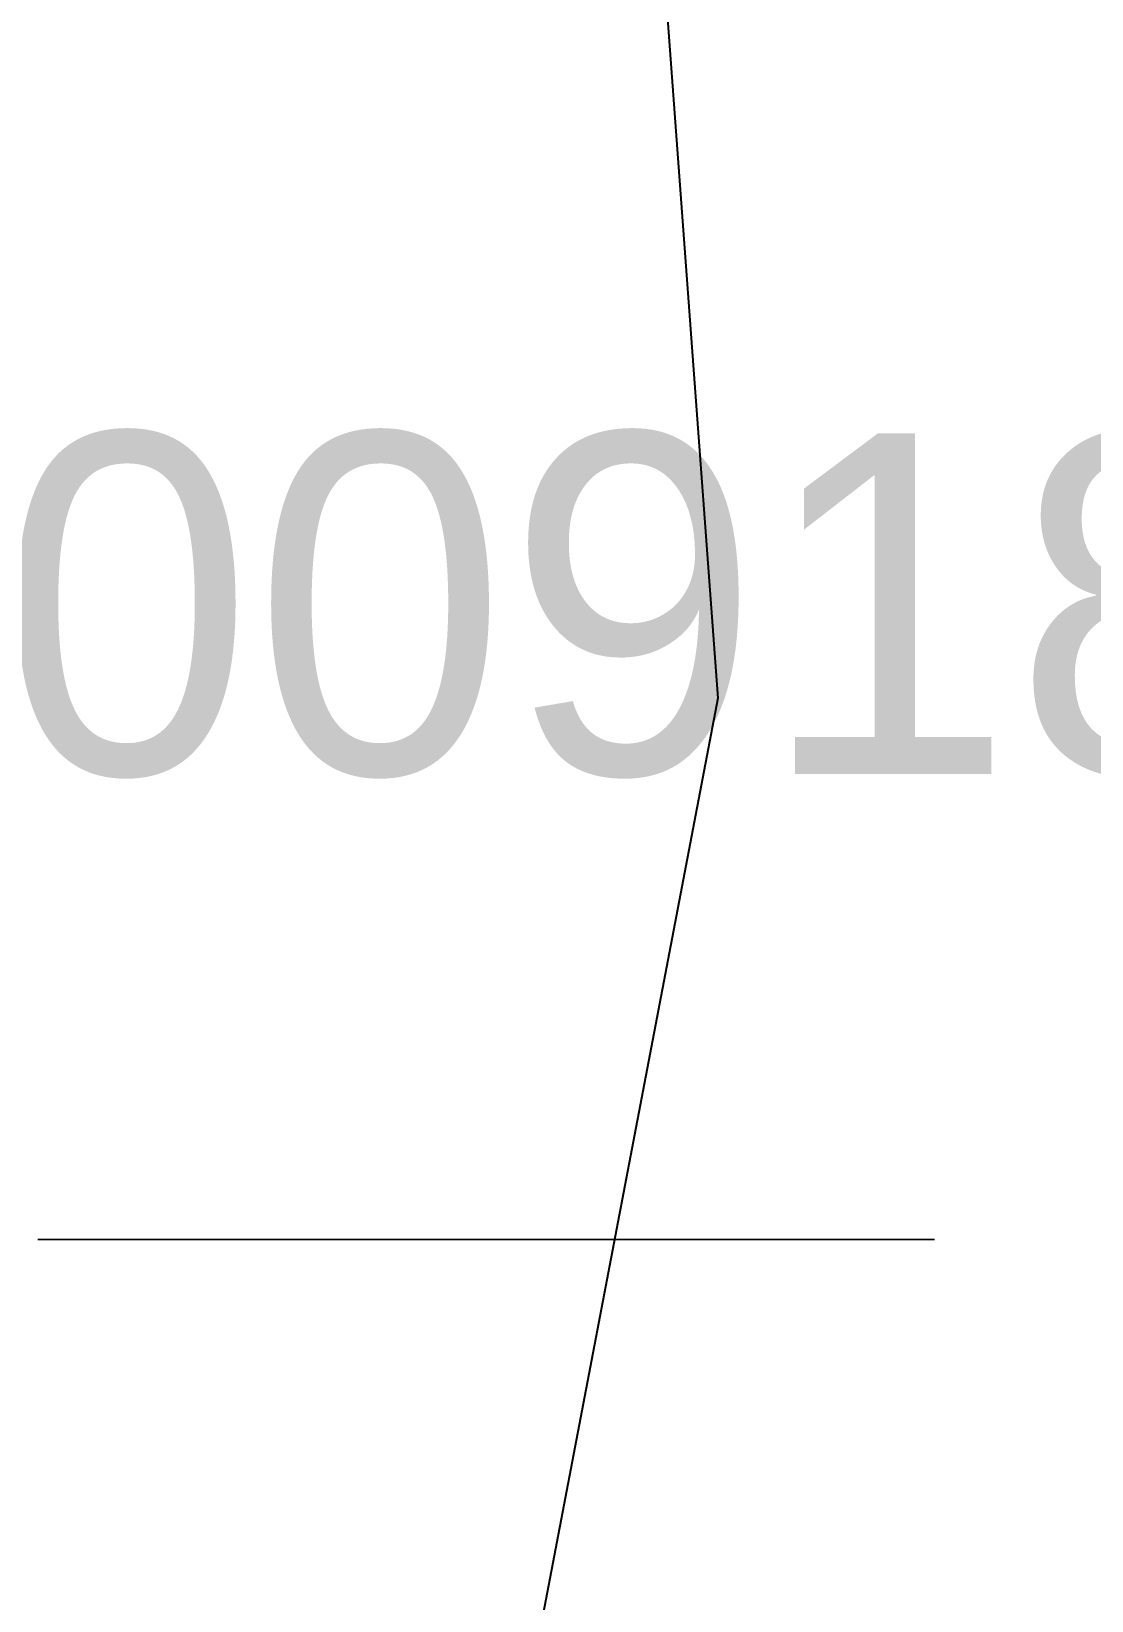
# Model space of a CAD drawing. Header units: metres. Extents: x 0 to 105485, y 0 to 425721.
# Drawn here: x 104691.377 to 104694.178, y 425164.386 to 425168.531 of the extents above; entities that cross this region are included whole.
import ezdxf
from ezdxf.enums import TextEntityAlignment as Align

# ---------------------------------------------------------------- set-up
doc = ezdxf.new("R2010")
doc.units = ezdxf.units.M
doc.header["$MEASUREMENT"] = 0
doc.layers.add('B-XX-MO-ONDERZOEK_SONDERING-G', color=90, linetype='Continuous', lineweight=18)
doc.layers.add('B-XX-MO-ONDERZOEK_SONDERING-T', color=90, linetype='Continuous', lineweight=18)
doc.layers.add('GIS-WEGVAKKEN', color=2, linetype='Continuous')

msp = doc.modelspace()

# ---------------------------------------------------------------- linework, layer by layer
at = {"layer": 'B-XX-MO-ONDERZOEK_SONDERING-G', "color": 0, "true_color": 0xd62828}
msp.add_polyline3d([(104691.4391, 425165.34, 2.35), (104691.5563, 425165.34, 2.33), (104691.5986, 425165.34, 2.311), (104691.715, 425165.34, 2.291), (104691.8445, 425165.34, 2.271), (104691.9741, 425165.34, 2.251), (104692.1037, 425165.34, 2.231), (104692.1981, 425165.34, 2.211), (104692.2382, 425165.34, 2.191), (104692.3317, 425165.34, 2.171), (104692.4047, 425165.34, 2.151), (104692.4488, 425165.34, 2.131), (104692.4554, 425165.34, 2.111), (104692.5236, 425165.34, 2.091), (104692.8147, 425165.34, 2.071), (104692.8398, 425165.34, 2.051), (104693.1472, 425165.34, 2.031), (104693.3888, 425165.34, 2.011), (104693.1812, 425165.34, 1.991), (104692.3959, 425165.34, 1.971), (104692.2644, 425165.34, 1.951), (104692.133, 425165.34, 1.931), (104692.1185, 425165.34, 1.911), (104692.104, 425165.34, 1.891), (104692.0895, 425165.34, 1.871), (104692.1565, 425165.34, 1.851), (104691.9529, 425165.34, 1.831), (104691.7921, 425165.34, 1.811), (104691.6584, 425165.34, 1.791), (104691.5663, 425165.34, 1.771), (104691.5543, 425165.34, 1.751), (104691.5514, 425165.34, 1.731), (104691.5484, 425165.34, 1.711), (104691.5454, 425165.34, 1.691), (104691.5469, 425165.34, 1.671), (104691.5563, 425165.34, 1.651), (104691.6104, 425165.34, 1.631), (104691.6948, 425165.34, 1.611), (104691.7194, 425165.34, 1.591), (104691.7254, 425165.34, 1.572), (104691.7315, 425165.34, 1.552), (104691.7376, 425165.34, 1.532), (104691.7052, 425165.34, 1.512), (104691.7242, 425165.34, 1.492), (104691.6569, 425165.34, 1.472), (104691.6096, 425165.34, 1.452), (104691.5632, 425165.34, 1.432), (104691.5255, 425165.34, 1.412), (104691.4366, 425165.34, 1.392), (104691.4332, 425165.34, 1.372), (104691.4298, 425165.34, 1.352), (104691.4264, 425165.34, 1.332), (104691.4253, 425165.34, 1.312), (104691.4277, 425165.34, 1.292), (104691.4319, 425165.34, 1.272), (104691.436, 425165.34, 1.252), (104691.4322, 425165.34, 1.232), (104691.4217, 425165.34, 1.212), (104691.4127, 425165.34, 1.192), (104691.4083, 425165.34, 1.172), (104691.4058, 425165.34, 1.152), (104691.4052, 425165.34, 1.132), (104691.4038, 425165.34, 1.112), (104691.4046, 425165.34, 1.092), (104691.4054, 425165.34, 1.072), (104691.4042, 425165.34, 1.053), (104691.4019, 425165.34, 1.033), (104691.4051, 425165.34, 1.013), (104691.3996, 425165.34, 0.993), (104691.397, 425165.34, 0.973), (104691.396, 425165.34, 0.953), (104691.3956, 425165.34, 0.933), (104691.396, 425165.34, 0.913), (104691.3951, 425165.34, 0.893), (104691.395, 425165.34, 0.873), (104691.3946, 425165.34, 0.853), (104691.4013, 425165.34, 0.833), (104691.4029, 425165.34, 0.813), (104691.4004, 425165.34, 0.793), (104691.3982, 425165.34, 0.773), (104691.3973, 425165.34, 0.753), (104691.3963, 425165.34, 0.733), (104691.3954, 425165.34, 0.713), (104691.3962, 425165.34, 0.693), (104691.3973, 425165.34, 0.673), (104691.3999, 425165.34, 0.653), (104691.3994, 425165.34, 0.633), (104691.4023, 425165.34, 0.613), (104691.4064, 425165.34, 0.594), (104691.4104, 425165.34, 0.574), (104691.4144, 425165.34, 0.554), (104691.4242, 425165.34, 0.534), (104691.4312, 425165.34, 0.514), (104691.4133, 425165.34, 0.494), (104691.4093, 425165.34, 0.474), (104691.4087, 425165.34, 0.454), (104691.4073, 425165.34, 0.434), (104691.4063, 425165.34, 0.414), (104691.4053, 425165.34, 0.394), (104691.4043, 425165.34, 0.374), (104691.4056, 425165.34, 0.354), (104691.4064, 425165.34, 0.334), (104691.4055, 425165.34, 0.314), (104691.4051, 425165.34, 0.294), (104691.4034, 425165.34, 0.274), (104691.4024, 425165.34, 0.254), (104691.4028, 425165.34, 0.234), (104691.4012, 425165.34, 0.214), (104691.3994, 425165.34, 0.194), (104691.3987, 425165.34, 0.175), (104691.3987, 425165.34, 0.155), (104691.3991, 425165.34, 0.135), (104691.3997, 425165.34, 0.115), (104691.4, 425165.34, 0.095), (104691.3994, 425165.34, 0.075), (104691.3985, 425165.34, 0.055), (104691.398, 425165.34, 0.035), (104691.3987, 425165.34, 0.015), (104691.3991, 425165.34, -0.005), (104691.4006, 425165.34, -0.025), (104691.4047, 425165.34, -0.045), (104691.4072, 425165.34, -0.065), (104691.4078, 425165.34, -0.085), (104691.4087, 425165.34, -0.105), (104691.4081, 425165.34, -0.125), (104691.4077, 425165.34, -0.145), (104691.4065, 425165.34, -0.165), (104691.406, 425165.34, -0.185), (104691.4075, 425165.34, -0.205), (104691.4095, 425165.34, -0.224), (104691.4099, 425165.34, -0.244), (104691.4141, 425165.34, -0.264), (104691.4165, 425165.34, -0.284), (104691.422, 425165.34, -0.304), (104691.4181, 425165.34, -0.324), (104691.4125, 425165.34, -0.344), (104691.4105, 425165.34, -0.364), (104691.4092, 425165.34, -0.384), (104691.4079, 425165.34, -0.404), (104691.4066, 425165.34, -0.424), (104691.4112, 425165.34, -0.444), (104691.4133, 425165.34, -0.464), (104691.4121, 425165.34, -0.484), (104691.4115, 425165.34, -0.504), (104691.4108, 425165.34, -0.524), (104691.4102, 425165.34, -0.544), (104691.4109, 425165.34, -0.564), (104691.4138, 425165.34, -0.583), (104691.4065, 425165.34, -0.603), (104691.4057, 425165.34, -0.623), (104691.4049, 425165.34, -0.643), (104691.4041, 425165.34, -0.663), (104691.4051, 425165.34, -0.683), (104691.4059, 425165.34, -0.703), (104691.409, 425165.34, -0.723), (104691.4109, 425165.34, -0.743), (104691.4127, 425165.34, -0.763), (104691.4176, 425165.34, -0.783), (104691.5214, 425165.34, -0.803), (104691.5596, 425165.34, -0.823), (104691.5537, 425165.34, -0.843), (104691.5112, 425165.34, -0.863), (104691.4606, 425165.34, -0.883), (104691.4554, 425165.34, -0.903), (104691.4515, 425165.34, -0.923), (104691.4463, 425165.34, -0.943), (104691.4409, 425165.34, -0.963), (104691.435, 425165.34, -0.982), (104691.4308, 425165.34, -1.002), (104691.4275, 425165.34, -1.022), (104691.4281, 425165.34, -1.042), (104691.4268, 425165.34, -1.062), (104691.4271, 425165.34, -1.082), (104691.4248, 425165.34, -1.102), (104691.424, 425165.34, -1.122), (104691.4256, 425165.34, -1.142), (104691.4302, 425165.34, -1.162), (104691.4636, 425165.34, -1.182), (104691.5509, 425165.34, -1.202), (104691.6257, 425165.34, -1.222), (104691.6873, 425165.34, -1.242), (104691.751, 425165.34, -1.262), (104691.933, 425165.34, -1.282), (104691.9788, 425165.34, -1.302), (104691.9141, 425165.34, -1.322), (104691.907, 425165.34, -1.342), (104691.8998, 425165.34, -1.362), (104691.8926, 425165.34, -1.381), (104691.9132, 425165.34, -1.401), (104691.9153, 425165.34, -1.421), (104691.9174, 425165.34, -1.441), (104691.9194, 425165.34, -1.461), (104691.7876, 425165.34, -1.481), (104691.574, 425165.34, -1.501), (104691.5399, 425165.34, -1.521), (104691.5158, 425165.34, -1.541), (104691.4992, 425165.34, -1.561), (104691.4923, 425165.34, -1.581), (104691.4841, 425165.34, -1.601), (104691.4782, 425165.34, -1.621), (104691.4727, 425165.34, -1.641), (104691.4585, 425165.34, -1.661), (104691.4414, 425165.34, -1.681), (104691.4319, 425165.34, -1.7), (104691.425, 425165.34, -1.72), (104691.4175, 425165.34, -1.74), (104691.4134, 425165.34, -1.76), (104691.4124, 425165.34, -1.78), (104691.4119, 425165.34, -1.8), (104691.4141, 425165.34, -1.82), (104691.4157, 425165.34, -1.84), (104691.4156, 425165.34, -1.86), (104691.4136, 425165.34, -1.88), (104691.4147, 425165.34, -1.9), (104691.4158, 425165.34, -1.92), (104691.4169, 425165.34, -1.94), (104691.4201, 425165.34, -1.96), (104691.4374, 425165.34, -1.98), (104691.4384, 425165.34, -2), (104691.437, 425165.34, -2.019), (104691.4356, 425165.34, -2.039), (104691.4343, 425165.34, -2.059), (104691.4432, 425165.34, -2.079), (104691.4421, 425165.34, -2.099), (104691.439, 425165.34, -2.119), (104691.4484, 425165.34, -2.139), (104691.4578, 425165.34, -2.159), (104691.4568, 425165.34, -2.179), (104691.4475, 425165.34, -2.199), (104691.4373, 425165.34, -2.219), (104691.4301, 425165.34, -2.239), (104691.4275, 425165.34, -2.259), (104691.4258, 425165.34, -2.279), (104691.4318, 425165.34, -2.299), (104691.4261, 425165.34, -2.319), (104691.4236, 425165.34, -2.338), (104691.4212, 425165.34, -2.358), (104691.4187, 425165.34, -2.378), (104691.4197, 425165.34, -2.398), (104691.4111, 425165.34, -2.418), (104691.4097, 425165.34, -2.438), (104691.4104, 425165.34, -2.458), (104691.4162, 425165.34, -2.478), (104691.4335, 425165.34, -2.498), (104691.4376, 425165.34, -2.518), (104691.4321, 425165.34, -2.538), (104691.4233, 425165.34, -2.558), (104691.4156, 425165.34, -2.578), (104691.411, 425165.34, -2.598), (104691.4079, 425165.34, -2.618), (104691.4046, 425165.34, -2.637), (104691.4037, 425165.34, -2.657), (104691.4045, 425165.34, -2.677), (104691.4055, 425165.34, -2.697), (104691.4075, 425165.34, -2.717), (104691.4071, 425165.34, -2.737), (104691.4065, 425165.34, -2.757), (104691.4049, 425165.34, -2.777), (104691.4043, 425165.34, -2.797), (104691.4036, 425165.34, -2.817), (104691.403, 425165.34, -2.837), (104691.4028, 425165.34, -2.857), (104691.4038, 425165.34, -2.877), (104691.4031, 425165.34, -2.897), (104691.4028, 425165.34, -2.917), (104691.4041, 425165.34, -2.937), (104691.4055, 425165.34, -2.956), (104691.4061, 425165.34, -2.976), (104691.4059, 425165.34, -2.996), (104691.4068, 425165.34, -3.016), (104691.4073, 425165.34, -3.036), (104691.4096, 425165.34, -3.056), (104691.4116, 425165.34, -3.076), (104691.413, 425165.34, -3.096), (104691.4138, 425165.34, -3.116), (104691.4138, 425165.34, -3.136), (104691.414, 425165.34, -3.156), (104691.4148, 425165.34, -3.176), (104691.4208, 425165.34, -3.196), (104691.436, 425165.34, -3.216), (104691.4459, 425165.34, -3.236), (104691.4471, 425165.34, -3.255), (104691.4388, 425165.34, -3.275), (104691.4265, 425165.34, -3.295), (104691.4223, 425165.34, -3.315), (104691.421, 425165.34, -3.335), (104691.4212, 425165.34, -3.355), (104691.4202, 425165.34, -3.375), (104691.4193, 425165.34, -3.395), (104691.4186, 425165.34, -3.415), (104691.4177, 425165.34, -3.435), (104691.4166, 425165.34, -3.455), (104691.4163, 425165.34, -3.475), (104691.4169, 425165.34, -3.495), (104691.4189, 425165.34, -3.515), (104691.4245, 425165.34, -3.535), (104691.4229, 425165.34, -3.554), (104691.4229, 425165.34, -3.574), (104691.4245, 425165.34, -3.594), (104691.4294, 425165.34, -3.614), (104691.4351, 425165.34, -3.634), (104691.4342, 425165.34, -3.654), (104691.4309, 425165.34, -3.674), (104691.4312, 425165.34, -3.694), (104691.4318, 425165.34, -3.714), (104691.4325, 425165.34, -3.734), (104691.4405, 425165.34, -3.754), (104691.4769, 425165.34, -3.774), (104691.5073, 425165.34, -3.794), (104691.5332, 425165.34, -3.814), (104691.5059, 425165.34, -3.833), (104691.4846, 425165.34, -3.853), (104691.4577, 425165.34, -3.873), (104691.44, 425165.34, -3.893), (104691.4367, 425165.34, -3.913), (104691.4319, 425165.34, -3.933), (104691.4281, 425165.34, -3.953), (104691.425, 425165.34, -3.973), (104691.4239, 425165.34, -3.993), (104691.4234, 425165.34, -4.013), (104691.4229, 425165.34, -4.033), (104691.4234, 425165.34, -4.053), (104691.4235, 425165.34, -4.073), (104691.4269, 425165.34, -4.093), (104691.4318, 425165.34, -4.112), (104691.4347, 425165.34, -4.132), (104691.4371, 425165.34, -4.152), (104691.4343, 425165.34, -4.172), (104691.4329, 425165.34, -4.192), (104691.4316, 425165.34, -4.212), (104691.4302, 425165.34, -4.232), (104691.4353, 425165.34, -4.252), (104691.442, 425165.34, -4.272), (104691.4489, 425165.34, -4.292), (104691.4412, 425165.34, -4.312), (104691.4362, 425165.34, -4.332), (104691.4328, 425165.34, -4.352), (104691.4317, 425165.34, -4.372), (104691.4362, 425165.34, -4.391), (104691.4365, 425165.34, -4.411), (104691.4392, 425165.34, -4.431), (104691.4372, 425165.34, -4.451), (104691.438, 425165.34, -4.471), (104691.4383, 425165.34, -4.491), (104691.4372, 425165.34, -4.511), (104691.434, 425165.34, -4.531), (104691.4324, 425165.34, -4.551), (104691.4315, 425165.34, -4.571), (104691.4321, 425165.34, -4.591), (104691.4336, 425165.34, -4.611), (104691.4357, 425165.34, -4.631), (104691.4382, 425165.34, -4.65), (104691.4403, 425165.34, -4.67), (104691.4451, 425165.34, -4.69), (104691.4552, 425165.34, -4.71), (104691.4648, 425165.34, -4.73), (104691.4705, 425165.34, -4.75), (104691.4751, 425165.34, -4.77), (104691.4824, 425165.34, -4.79), (104691.4828, 425165.34, -4.81), (104691.4841, 425165.34, -4.83), (104691.4798, 425165.34, -4.85), (104691.4779, 425165.34, -4.87), (104691.476, 425165.34, -4.89), (104691.4741, 425165.34, -4.909), (104691.4768, 425165.34, -4.929), (104691.4798, 425165.34, -4.949), (104691.481, 425165.34, -4.969), (104691.475, 425165.34, -4.989), (104691.4627, 425165.34, -5.009), (104691.4624, 425165.34, -5.029), (104691.4625, 425165.34, -5.049), (104691.4654, 425165.34, -5.069), (104691.4664, 425165.34, -5.089), (104691.4656, 425165.34, -5.109), (104691.4668, 425165.34, -5.129), (104691.4692, 425165.34, -5.149), (104691.4712, 425165.34, -5.168), (104691.4712, 425165.34, -5.188), (104691.4727, 425165.34, -5.208), (104691.4741, 425165.34, -5.228), (104691.4786, 425165.34, -5.248), (104691.4828, 425165.34, -5.268), (104691.4922, 425165.34, -5.288), (104691.4825, 425165.34, -5.308), (104691.4743, 425165.34, -5.328), (104691.4714, 425165.34, -5.348), (104691.4699, 425165.34, -5.368), (104691.4684, 425165.34, -5.388), (104691.4679, 425165.34, -5.407), (104691.4674, 425165.34, -5.427), (104691.4647, 425165.34, -5.447), (104691.4643, 425165.34, -5.467), (104691.4654, 425165.34, -5.487), (104691.4681, 425165.34, -5.507), (104691.4697, 425165.34, -5.527), (104691.4704, 425165.34, -5.547), (104691.4687, 425165.34, -5.567), (104691.4664, 425165.34, -5.587), (104691.4615, 425165.34, -5.607), (104691.4594, 425165.34, -5.627), (104691.4567, 425165.34, -5.646), (104691.4552, 425165.34, -5.666), (104691.454, 425165.34, -5.686), (104691.4565, 425165.34, -5.706), (104691.4571, 425165.34, -5.726), (104691.4557, 425165.34, -5.746), (104691.4545, 425165.34, -5.766), (104691.4538, 425165.34, -5.786), (104691.4537, 425165.34, -5.806), (104691.4535, 425165.34, -5.826), (104691.4565, 425165.34, -5.846), (104691.4584, 425165.34, -5.866), (104691.4614, 425165.34, -5.885), (104691.4603, 425165.34, -5.905), (104691.461, 425165.34, -5.925), (104691.4621, 425165.34, -5.945), (104691.4629, 425165.34, -5.965), (104691.4634, 425165.34, -5.985), (104691.4618, 425165.34, -6.005), (104691.4611, 425165.34, -6.025), (104691.4562, 425165.34, -6.045), (104691.4558, 425165.34, -6.065), (104691.4538, 425165.34, -6.085), (104691.4496, 425165.34, -6.105), (104691.4606, 425165.34, -6.124), (104691.4778, 425165.34, -6.144), (104691.5013, 425165.34, -6.164), (104691.5257, 425165.34, -6.184), (104691.5401, 425165.34, -6.204), (104691.535, 425165.34, -6.224), (104691.5159, 425165.34, -6.244), (104691.5134, 425165.34, -6.264), (104691.5108, 425165.34, -6.284), (104691.5083, 425165.34, -6.304), (104691.5062, 425165.34, -6.324), (104691.4914, 425165.34, -6.344), (104691.4735, 425165.34, -6.364), (104691.4659, 425165.34, -6.384), (104691.4622, 425165.34, -6.403), (104691.4633, 425165.34, -6.423), (104691.4625, 425165.34, -6.443), (104691.457, 425165.34, -6.463), (104691.4561, 425165.34, -6.483), (104691.4544, 425165.34, -6.503), (104691.4533, 425165.34, -6.523), (104691.4528, 425165.34, -6.543), (104691.454, 425165.34, -6.563), (104691.4568, 425165.34, -6.583), (104691.4603, 425165.34, -6.603), (104691.4609, 425165.34, -6.623), (104691.462, 425165.34, -6.643), (104691.4674, 425165.34, -6.662), (104691.4715, 425165.34, -6.682), (104691.4731, 425165.34, -6.702), (104691.4711, 425165.34, -6.722), (104691.4669, 425165.34, -6.742), (104691.4647, 425165.34, -6.762), (104691.464, 425165.34, -6.782), (104691.4622, 425165.34, -6.802), (104691.4612, 425165.34, -6.822), (104691.4616, 425165.34, -6.842), (104691.4703, 425165.34, -6.862), (104691.4749, 425165.34, -6.882), (104691.4822, 425165.34, -6.901), (104691.4947, 425165.34, -6.921), (104691.4897, 425165.34, -6.941), (104691.4789, 425165.34, -6.961), (104691.4665, 425165.34, -6.981), (104691.4604, 425165.34, -7.001), (104691.4494, 425165.34, -7.021), (104691.4389, 425165.34, -7.041), (104691.4299, 425165.34, -7.061), (104691.4224, 425165.34, -7.081), (104691.4209, 425165.34, -7.101), (104691.4215, 425165.34, -7.121), (104691.4257, 425165.34, -7.141), (104691.4339, 425165.34, -7.16), (104691.44, 425165.34, -7.18), (104691.4454, 425165.34, -7.2), (104691.4541, 425165.34, -7.22), (104691.4587, 425165.34, -7.24), (104691.4622, 425165.34, -7.26), (104691.4585, 425165.34, -7.28), (104691.4577, 425165.34, -7.3), (104691.4535, 425165.34, -7.32), (104691.4516, 425165.34, -7.34), (104691.4497, 425165.34, -7.36), (104691.4478, 425165.34, -7.38), (104691.4482, 425165.34, -7.399), (104691.4482, 425165.34, -7.419), (104691.4478, 425165.34, -7.439), (104691.4461, 425165.34, -7.459), (104691.4445, 425165.34, -7.479), (104691.4423, 425165.34, -7.499), (104691.4404, 425165.34, -7.519), (104691.4389, 425165.34, -7.539), (104691.4376, 425165.34, -7.559), (104691.4365, 425165.34, -7.579), (104691.437, 425165.34, -7.599), (104691.4374, 425165.34, -7.619), (104691.4374, 425165.34, -7.639), (104691.441, 425165.34, -7.659), (104691.4455, 425165.34, -7.679), (104691.4467, 425165.34, -7.699), (104691.4488, 425165.34, -7.719), (104691.45, 425165.34, -7.739), (104691.4504, 425165.34, -7.758), (104691.4539, 425165.34, -7.778), (104691.4627, 425165.34, -7.798), (104691.4599, 425165.34, -7.818), (104691.4523, 425165.34, -7.838), (104691.4399, 425165.34, -7.858), (104691.4398, 425165.34, -7.878), (104691.4392, 425165.34, -7.898), (104691.4408, 425165.34, -7.918), (104691.4396, 425165.34, -7.938), (104691.4383, 425165.34, -7.958), (104691.4371, 425165.34, -7.978), (104691.4426, 425165.34, -7.997), (104691.4486, 425165.34, -8.017), (104691.4485, 425165.34, -8.037), (104691.4498, 425165.34, -8.057), (104691.4478, 425165.34, -8.077), (104691.4457, 425165.34, -8.097), (104691.4436, 425165.34, -8.117), (104691.4502, 425165.34, -8.137), (104691.4673, 425165.34, -8.157), (104691.474, 425165.34, -8.177), (104691.4926, 425165.34, -8.197), (104691.4902, 425165.34, -8.217), (104691.4877, 425165.34, -8.236), (104691.4852, 425165.34, -8.256), (104691.4826, 425165.34, -8.276), (104691.4629, 425165.34, -8.296), (104691.458, 425165.34, -8.316), (104691.4485, 425165.34, -8.336), (104691.4475, 425165.34, -8.356), (104691.4465, 425165.34, -8.376), (104691.4455, 425165.34, -8.396), (104691.4441, 425165.34, -8.416), (104691.4428, 425165.34, -8.436), (104691.4414, 425165.34, -8.456), (104691.4419, 425165.34, -8.475), (104691.4426, 425165.34, -8.495), (104691.4394, 425165.34, -8.515), (104691.4418, 425165.34, -8.535), (104691.435, 425165.34, -8.555), (104691.4321, 425165.34, -8.575), (104691.4333, 425165.34, -8.595), (104691.434, 425165.34, -8.615), (104691.4339, 425165.34, -8.635), (104691.4365, 425165.34, -8.655), (104691.4454, 425165.34, -8.675), (104691.464, 425165.34, -8.694), (104691.4737, 425165.34, -8.714), (104691.4735, 425165.34, -8.734), (104691.4542, 425165.34, -8.754), (104691.452, 425165.34, -8.774), (104691.4499, 425165.34, -8.794), (104691.4477, 425165.34, -8.814), (104691.4578, 425165.34, -8.834), (104691.4649, 425165.34, -8.854), (104691.4629, 425165.34, -8.874), (104691.4609, 425165.34, -8.894), (104691.4865, 425165.34, -8.913), (104691.5296, 425165.34, -8.933), (104691.5543, 425165.34, -8.953), (104691.5576, 425165.34, -8.973), (104691.5434, 425165.34, -8.993), (104691.5367, 425165.34, -9.013), (104691.534, 425165.34, -9.033), (104691.5487, 425165.34, -9.053), (104691.5698, 425165.34, -9.073), (104691.5769, 425165.34, -9.093), (104691.5679, 425165.34, -9.113), (104691.5463, 425165.34, -9.132), (104691.5431, 425165.34, -9.152), (104691.5399, 425165.34, -9.172), (104691.5367, 425165.34, -9.192), (104691.5768, 425165.34, -9.212), (104691.5984, 425165.34, -9.232), (104691.6032, 425165.34, -9.252), (104691.5964, 425165.34, -9.272), (104691.5922, 425165.34, -9.292), (104691.5849, 425165.34, -9.312), (104691.5801, 425165.34, -9.332), (104691.5782, 425165.34, -9.351), (104691.573, 425165.34, -9.371), (104691.5594, 425165.34, -9.391), (104691.5504, 425165.34, -9.411), (104691.5563, 425165.34, -9.431), (104691.5636, 425165.34, -9.451), (104691.5595, 425165.34, -9.471), (104691.5498, 425165.34, -9.491), (104691.5505, 425165.34, -9.511), (104691.5819, 425165.34, -9.531), (104691.6121, 425165.34, -9.55), (104691.6168, 425165.34, -9.57), (104691.6058, 425165.34, -9.59), (104691.5961, 425165.34, -9.61), (104691.5954, 425165.34, -9.63), (104691.5944, 425165.34, -9.65), (104691.5937, 425165.34, -9.67), (104691.6084, 425165.34, -9.69), (104691.6261, 425165.34, -9.71), (104691.6433, 425165.34, -9.73), (104691.6475, 425165.34, -9.75), (104691.6452, 425165.34, -9.769), (104691.6326, 425165.34, -9.789), (104691.6164, 425165.34, -9.809), (104691.6002, 425165.34, -9.829), (104691.5918, 425165.34, -9.849), (104691.5835, 425165.34, -9.869), (104691.5751, 425165.34, -9.889), (104691.576, 425165.34, -9.909), (104691.6355, 425165.34, -9.929), (104691.6655, 425165.34, -9.949), (104691.645, 425165.34, -9.968), (104691.6038, 425165.34, -9.988), (104691.5494, 425165.34, -10.008), (104691.5154, 425165.34, -10.028), (104691.4968, 425165.34, -10.048), (104691.4743, 425165.34, -10.068), (104691.4538, 425165.34, -10.088), (104691.4474, 425165.34, -10.108), (104691.4464, 425165.34, -10.128), (104691.4462, 425165.34, -10.148), (104691.4448, 425165.34, -10.167), (104691.4438, 425165.34, -10.187), (104691.4454, 425165.34, -10.207), (104691.4423, 425165.34, -10.227), (104691.4353, 425165.34, -10.247), (104691.4339, 425165.34, -10.267), (104691.433, 425165.34, -10.287), (104691.4332, 425165.34, -10.307), (104691.4329, 425165.34, -10.327), (104691.4331, 425165.34, -10.347), (104691.4345, 425165.34, -10.366), (104691.4356, 425165.34, -10.386), (104691.437, 425165.34, -10.406), (104691.4376, 425165.34, -10.426), (104691.4369, 425165.34, -10.446), (104691.4368, 425165.34, -10.466), (104691.4394, 425165.34, -10.486), (104691.4466, 425165.34, -10.506), (104691.4547, 425165.34, -10.526), (104691.4561, 425165.34, -10.546), (104691.4495, 425165.34, -10.565), (104691.4464, 425165.34, -10.585), (104691.4434, 425165.34, -10.605), (104691.4403, 425165.34, -10.625), (104691.442, 425165.34, -10.645), (104691.4433, 425165.34, -10.665), (104691.4426, 425165.34, -10.685), (104691.4406, 425165.34, -10.705), (104691.4364, 425165.34, -10.725), (104691.4357, 425165.34, -10.745), (104691.4354, 425165.34, -10.764), (104691.4338, 425165.34, -10.784), (104691.4328, 425165.34, -10.804), (104691.4331, 425165.34, -10.824), (104691.4345, 425165.34, -10.844), (104691.4355, 425165.34, -10.864), (104691.442, 425165.34, -10.884), (104691.4526, 425165.34, -10.904), (104691.4611, 425165.34, -10.924), (104691.4621, 425165.34, -10.943), (104691.4562, 425165.34, -10.963), (104691.4524, 425165.34, -10.983), (104691.4491, 425165.34, -11.003), (104691.4468, 425165.34, -11.023), (104691.4464, 425165.34, -11.043), (104691.4511, 425165.34, -11.063), (104691.4524, 425165.34, -11.083), (104691.4527, 425165.34, -11.103), (104691.4468, 425165.34, -11.123), (104691.4403, 425165.34, -11.142), (104691.437, 425165.34, -11.162), (104691.4326, 425165.34, -11.182), (104691.428, 425165.34, -11.202), (104691.4273, 425165.34, -11.222), (104691.4279, 425165.34, -11.242), (104691.4292, 425165.34, -11.262), (104691.4303, 425165.34, -11.282), (104691.4301, 425165.34, -11.302), (104691.4291, 425165.34, -11.322), (104691.4293, 425165.34, -11.341), (104691.4293, 425165.34, -11.361), (104691.4288, 425165.34, -11.381), (104691.4292, 425165.34, -11.401), (104691.4291, 425165.34, -11.421), (104691.4289, 425165.34, -11.441), (104691.428, 425165.34, -11.461), (104691.4271, 425165.34, -11.481), (104691.4253, 425165.34, -11.501), (104691.4257, 425165.34, -11.52), (104691.4277, 425165.34, -11.54), (104691.4299, 425165.34, -11.56), (104691.4313, 425165.34, -11.58), (104691.4311, 425165.34, -11.6), (104691.4319, 425165.34, -11.62), (104691.432, 425165.34, -11.64), (104691.4314, 425165.34, -11.66), (104691.43, 425165.34, -11.68), (104691.4296, 425165.34, -11.699), (104691.429, 425165.34, -11.719), (104691.4301, 425165.34, -11.739), (104691.4311, 425165.34, -11.759), (104691.4309, 425165.34, -11.779), (104691.4317, 425165.34, -11.799), (104691.4325, 425165.34, -11.819), (104691.4321, 425165.34, -11.839), (104691.431, 425165.34, -11.859), (104691.4301, 425165.34, -11.878), (104691.4301, 425165.34, -11.898), (104691.4305, 425165.34, -11.918), (104691.4325, 425165.34, -11.938), (104691.4333, 425165.34, -11.958), (104691.4341, 425165.34, -11.978), (104691.4332, 425165.34, -11.998), (104691.4316, 425165.34, -12.018), (104691.4303, 425165.34, -12.038), (104691.4293, 425165.34, -12.057), (104691.4294, 425165.34, -12.077), (104691.4307, 425165.34, -12.097), (104691.4318, 425165.34, -12.117), (104691.433, 425165.34, -12.137), (104691.4329, 425165.34, -12.157), (104691.4314, 425165.34, -12.177), (104691.4314, 425165.34, -12.197), (104691.4324, 425165.34, -12.217), (104691.4344, 425165.34, -12.236), (104691.4374, 425165.34, -12.256), (104691.4415, 425165.34, -12.276), (104691.4458, 425165.34, -12.296), (104691.4503, 425165.34, -12.316), (104691.4544, 425165.34, -12.336), (104691.4571, 425165.34, -12.356), (104691.4575, 425165.34, -12.376), (104691.4587, 425165.34, -12.396), (104691.4623, 425165.34, -12.415), (104691.4666, 425165.34, -12.435), (104691.4697, 425165.34, -12.455), (104691.472, 425165.34, -12.475), (104691.4694, 425165.34, -12.495), (104691.4674, 425165.34, -12.515), (104691.4667, 425165.34, -12.535), (104691.4671, 425165.34, -12.555), (104691.4665, 425165.34, -12.575), (104691.4672, 425165.34, -12.594), (104691.4665, 425165.34, -12.614), (104691.4685, 425165.34, -12.634), (104691.4693, 425165.34, -12.654), (104691.4708, 425165.34, -12.674), (104691.4671, 425165.34, -12.694), (104691.4625, 425165.34, -12.714), (104691.4649, 425165.34, -12.734), (104691.4665, 425165.34, -12.754), (104691.4677, 425165.34, -12.773), (104691.4662, 425165.34, -12.793), (104691.4641, 425165.34, -12.813), (104691.4616, 425165.34, -12.833), (104691.4591, 425165.34, -12.853), (104691.4561, 425165.34, -12.873), (104691.4509, 425165.34, -12.893), (104691.4457, 425165.34, -12.913), (104691.4406, 425165.34, -12.932), (104691.4354, 425165.34, -12.952), (104691.4322, 425165.34, -12.972), (104691.429, 425165.34, -12.992), (104691.427, 425165.34, -13.012), (104691.4257, 425165.34, -13.032), (104691.4257, 425165.34, -13.052), (104691.4239, 425165.34, -13.072), (104691.4228, 425165.34, -13.092), (104691.4213, 425165.34, -13.111), (104691.4202, 425165.34, -13.131), (104691.4202, 425165.34, -13.151), (104691.4194, 425165.34, -13.171), (104691.4197, 425165.34, -13.191), (104691.4211, 425165.34, -13.211), (104691.4234, 425165.34, -13.231), (104691.4298, 425165.34, -13.251), (104691.4464, 425165.34, -13.27), (104691.5202, 425165.34, -13.29), (104691.6366, 425165.34, -13.31), (104691.7966, 425165.34, -13.33), (104691.8759, 425165.34, -13.35), (104691.906, 425165.34, -13.37), (104691.943, 425165.34, -13.39), (104692.0058, 425165.34, -13.41), (104692.0749, 425165.34, -13.43), (104692.1511, 425165.34, -13.449), (104692.1927, 425165.34, -13.469), (104692.217, 425165.34, -13.489), (104692.2414, 425165.34, -13.509), (104692.2809, 425165.34, -13.529), (104692.3119, 425165.34, -13.549), (104692.3247, 425165.34, -13.569), (104692.3434, 425165.34, -13.589), (104692.3713, 425165.34, -13.608), (104692.3983, 425165.34, -13.628), (104692.4148, 425165.34, -13.648), (104692.4319, 425165.34, -13.668), (104692.4392, 425165.34, -13.688), (104692.4467, 425165.34, -13.708), (104692.4522, 425165.34, -13.728), (104692.4546, 425165.34, -13.748), (104692.4523, 425165.34, -13.768), (104692.4358, 425165.34, -13.787), (104692.4164, 425165.34, -13.807), (104692.3959, 425165.34, -13.827), (104692.3757, 425165.34, -13.847), (104692.3464, 425165.34, -13.867), (104692.3151, 425165.34, -13.887), (104692.2888, 425165.34, -13.907), (104692.2734, 425165.34, -13.927), (104692.2958, 425165.34, -13.946), (104692.3425, 425165.34, -13.966), (104692.4179, 425165.34, -13.986), (104692.4797, 425165.34, -14.006), (104692.4996, 425165.34, -14.026), (104692.4967, 425165.34, -14.046), (104692.4895, 425165.34, -14.066), (104692.4845, 425165.34, -14.086), (104692.4829, 425165.34, -14.105), (104692.485, 425165.34, -14.125), (104692.4973, 425165.34, -14.145), (104692.5016, 425165.34, -14.165), (104692.5045, 425165.34, -14.185), (104692.5017, 425165.34, -14.205), (104692.49, 425165.34, -14.225), (104692.4809, 425165.34, -14.245), (104692.4716, 425165.34, -14.265), (104692.4656, 425165.34, -14.284), (104692.4642, 425165.34, -14.304), (104692.4584, 425165.34, -14.324), (104692.4559, 425165.34, -14.344), (104692.4598, 425165.34, -14.364), (104692.4738, 425165.34, -14.384), (104692.4951, 425165.34, -14.404), (104692.5028, 425165.34, -14.424), (104692.5043, 425165.34, -14.443), (104692.5172, 425165.34, -14.463), (104692.556, 425165.34, -14.483), (104692.5795, 425165.34, -14.503), (104692.5916, 425165.34, -14.523), (104692.5875, 425165.34, -14.543), (104692.5723, 425165.34, -14.563), (104692.5695, 425165.34, -14.583), (104692.5903, 425165.34, -14.602), (104692.6343, 425165.34, -14.622), (104692.6705, 425165.34, -14.642), (104692.7027, 425165.34, -14.662), (104692.7016, 425165.34, -14.682), (104692.6799, 425165.34, -14.702), (104692.6436, 425165.34, -14.722), (104692.6159, 425165.34, -14.742), (104692.606, 425165.34, -14.761), (104692.6206, 425165.34, -14.781), (104692.6559, 425165.34, -14.801), (104692.6591, 425165.34, -14.821), (104692.6374, 425165.34, -14.841), (104692.6054, 425165.34, -14.861), (104692.5882, 425165.34, -14.881), (104692.5789, 425165.34, -14.901), (104692.5674, 425165.34, -14.921), (104692.5243, 425165.34, -14.94), (104692.4677, 425165.34, -14.96), (104692.434, 425165.34, -14.98), (104692.3958, 425165.34, -15), (104692.3689, 425165.34, -15.02), (104692.3489, 425165.34, -15.04), (104692.3346, 425165.34, -15.06), (104692.3193, 425165.34, -15.08), (104692.3079, 425165.34, -15.099), (104692.3015, 425165.34, -15.119), (104692.2979, 425165.34, -15.139), (104692.2978, 425165.34, -15.159), (104692.3036, 425165.34, -15.179), (104692.3139, 425165.34, -15.199), (104692.3367, 425165.34, -15.219), (104692.3657, 425165.34, -15.239), (104692.3888, 425165.34, -15.258), (104692.422, 425165.34, -15.278), (104692.4599, 425165.34, -15.298), (104692.4933, 425165.34, -15.318), (104692.5464, 425165.34, -15.338), (104692.6025, 425165.34, -15.358), (104692.6689, 425165.34, -15.378), (104692.7269, 425165.34, -15.398), (104692.8145, 425165.34, -15.418), (104692.9055, 425165.34, -15.437), (104692.9553, 425165.34, -15.457), (104692.9879, 425165.34, -15.477), (104692.9674, 425165.34, -15.497), (104692.9328, 425165.34, -15.517), (104692.8868, 425165.34, -15.537), (104692.8528, 425165.34, -15.557), (104692.8171, 425165.34, -15.577), (104692.7919, 425165.34, -15.596), (104692.769, 425165.34, -15.616), (104692.7513, 425165.34, -15.636), (104692.7408, 425165.34, -15.656), (104692.7326, 425165.34, -15.676), (104692.7239, 425165.34, -15.696), (104692.7064, 425165.34, -15.716), (104692.6867, 425165.34, -15.736), (104692.659, 425165.34, -15.755), (104692.6418, 425165.34, -15.775), (104692.6377, 425165.34, -15.795), (104692.6442, 425165.34, -15.815), (104692.6552, 425165.34, -15.835), (104692.6665, 425165.34, -15.855), (104692.6757, 425165.34, -15.875), (104692.6974, 425165.34, -15.895), (104692.7388, 425165.34, -15.914), (104692.7635, 425165.34, -15.934), (104692.7701, 425165.34, -15.954), (104692.7654, 425165.34, -15.974), (104692.7691, 425165.34, -15.994), (104692.7801, 425165.34, -16.014), (104692.8021, 425165.34, -16.034), (104692.8256, 425165.34, -16.054), (104692.8281, 425165.34, -16.073), (104692.8327, 425165.34, -16.093), (104692.8097, 425165.34, -16.113), (104692.755, 425165.34, -16.133), (104692.718, 425165.34, -16.153), (104692.6896, 425165.34, -16.173), (104692.6892, 425165.34, -16.193), (104692.708, 425165.34, -16.213), (104692.7582, 425165.34, -16.232), (104692.8049, 425165.34, -16.252), (104692.8345, 425165.34, -16.272), (104692.8914, 425165.34, -16.292), (104692.9941, 425165.34, -16.312), (104693.1161, 425165.34, -16.332), (104693.1936, 425165.34, -16.352), (104693.2565, 425165.34, -16.372), (104693.2621, 425165.34, -16.391), (104693.2151, 425165.34, -16.411), (104693.1135, 425165.34, -16.431), (104693.0828, 425165.34, -16.451), (104693.0245, 425165.34, -16.471), (104692.9828, 425165.34, -16.491), (104692.9312, 425165.34, -16.511), (104692.9011, 425165.34, -16.531), (104692.8831, 425165.34, -16.55), (104692.8835, 425165.34, -16.57), (104692.9, 425165.34, -16.59), (104692.9012, 425165.34, -16.61), (104692.8784, 425165.34, -16.63), (104692.8896, 425165.34, -16.65), (104692.9244, 425165.34, -16.67), (104692.9394, 425165.34, -16.69), (104692.9453, 425165.34, -16.709), (104693.0164, 425165.34, -16.729), (104693.049, 425165.34, -16.749), (104693.0666, 425165.34, -16.769), (104693.0518, 425165.34, -16.789), (104692.9979, 425165.34, -16.809), (104692.9383, 425165.34, -16.829), (104692.8671, 425165.34, -16.849), (104692.8198, 425165.34, -16.868), (104692.7993, 425165.34, -16.888), (104692.7997, 425165.34, -16.908), (104692.811, 425165.34, -16.928), (104692.8013, 425165.34, -16.948), (104692.7845, 425165.34, -16.968), (104692.746, 425165.34, -16.988), (104692.7008, 425165.34, -17.008), (104692.675, 425165.34, -17.027), (104692.6559, 425165.34, -17.047), (104692.6613, 425165.34, -17.067), (104692.6904, 425165.34, -17.087), (104692.7578, 425165.34, -17.107), (104692.8572, 425165.34, -17.127), (104692.9476, 425165.34, -17.147), (104692.9788, 425165.34, -17.167), (104692.96, 425165.34, -17.186), (104692.9168, 425165.34, -17.206), (104692.8876, 425165.34, -17.226), (104692.8773, 425165.34, -17.246), (104692.9055, 425165.34, -17.266), (104692.9293, 425165.34, -17.286), (104692.9605, 425165.34, -17.306), (104692.9425, 425165.34, -17.326), (104692.8794, 425165.34, -17.345), (104692.8268, 425165.34, -17.365), (104692.7762, 425165.34, -17.385), (104692.7587, 425165.34, -17.405), (104692.7507, 425165.34, -17.425), (104692.7762, 425165.34, -17.445), (104692.8478, 425165.34, -17.465), (104692.9337, 425165.34, -17.484), (104692.9993, 425165.34, -17.504), (104693.0788, 425165.34, -17.524), (104693.1414, 425165.34, -17.544), (104693.167, 425165.34, -17.564), (104693.1806, 425165.34, -17.584), (104693.1418, 425165.34, -17.604), (104693.1, 425165.34, -17.624), (104693.0571, 425165.34, -17.643), (104692.9863, 425165.34, -17.663), (104692.9093, 425165.34, -17.683), (104692.8486, 425165.34, -17.703), (104692.7806, 425165.34, -17.723), (104692.7293, 425165.34, -17.743), (104692.7036, 425165.34, -17.763), (104692.7002, 425165.34, -17.783), (104692.7351, 425165.34, -17.802), (104692.8231, 425165.34, -17.822), (104692.9385, 425165.34, -17.842), (104693.1259, 425165.34, -17.862), (104693.2917, 425165.34, -17.882), (104693.4037, 425165.34, -17.902), (104693.561, 425165.34, -17.922), (104693.6939, 425165.34, -17.942), (104693.7625, 425165.34, -17.961), (104693.7553, 425165.34, -17.981), (104693.7573, 425165.34, -18.001), (104693.758, 425165.34, -18.021), (104693.7269, 425165.34, -18.041), (104693.6984, 425165.34, -18.061), (104693.6148, 425165.34, -18.081), (104693.5696, 425165.34, -18.101), (104693.5395, 425165.34, -18.12), (104693.5035, 425165.34, -18.14), (104693.4972, 425165.34, -18.16), (104693.4727, 425165.34, -18.18), (104693.4653, 425165.34, -18.2), (104693.3567, 425165.34, -18.22), (104693.343, 425165.34, -18.24), (104693.3055, 425165.34, -18.259), (104693.2564, 425165.34, -18.279), (104693.2213, 425165.34, -18.299), (104693.1843, 425165.34, -18.319), (104693.168, 425165.34, -18.339), (104693.1099, 425165.34, -18.359), (104693.0385, 425165.34, -18.379), (104692.9455, 425165.34, -18.399), (104692.8535, 425165.34, -18.418), (104692.8021, 425165.34, -18.438), (104692.7663, 425165.34, -18.458), (104692.7546, 425165.34, -18.478), (104692.7861, 425165.34, -18.498), (104692.8259, 425165.34, -18.518), (104692.8798, 425165.34, -18.538), (104692.9304, 425165.34, -18.558), (104692.9498, 425165.34, -18.577), (104692.9529, 425165.34, -18.597), (104692.9208, 425165.34, -18.617), (104692.8512, 425165.34, -18.637), (104692.7948, 425165.34, -18.657), (104692.715, 425165.34, -18.677), (104692.6367, 425165.34, -18.697), (104692.5679, 425165.34, -18.716), (104692.5288, 425165.34, -18.736), (104692.5082, 425165.34, -18.756), (104692.4989, 425165.34, -18.776), (104692.4967, 425165.34, -18.796), (104692.4866, 425165.34, -18.816), (104692.4514, 425165.34, -18.836), (104692.4143, 425165.34, -18.856), (104692.3623, 425165.34, -18.875), (104692.2914, 425165.34, -18.895), (104692.2426, 425165.34, -18.915), (104692.2159, 425165.34, -18.935), (104692.2359, 425165.34, -18.955), (104692.2709, 425165.34, -18.975), (104692.2961, 425165.34, -18.995), (104692.3755, 425165.34, -19.015), (104692.3861, 425165.34, -19.034), (104692.4066, 425165.34, -19.054), (104692.4555, 425165.34, -19.074), (104692.518, 425165.34, -19.094), (104692.5769, 425165.34, -19.114), (104692.6147, 425165.34, -19.134), (104692.6646, 425165.34, -19.154), (104692.6959, 425165.34, -19.173), (104692.6971, 425165.34, -19.193), (104692.7502, 425165.34, -19.213), (104692.7871, 425165.34, -19.233), (104692.8346, 425165.34, -19.253), (104692.8574, 425165.34, -19.273), (104692.879, 425165.34, -19.293), (104692.8715, 425165.34, -19.313), (104692.7643, 425165.34, -19.332), (104692.7865, 425165.34, -19.352), (104692.731, 425165.34, -19.372), (104692.7206, 425165.34, -19.392), (104692.6812, 425165.34, -19.412), (104692.6564, 425165.34, -19.432), (104692.6238, 425165.34, -19.452), (104692.6012, 425165.34, -19.471), (104692.6659, 425165.34, -19.491), (104692.7101, 425165.34, -19.511), (104692.7212, 425165.34, -19.531), (104692.754, 425165.34, -19.551), (104692.7099, 425165.34, -19.571), (104692.6371, 425165.34, -19.591), (104692.6107, 425165.34, -19.611), (104692.4944, 425165.34, -19.63), (104692.3845, 425165.34, -19.65), (104692.3221, 425165.34, -19.67), (104692.2385, 425165.34, -19.69), (104692.1208, 425165.34, -19.71), (104692.1039, 425165.34, -19.73), (104692.087, 425165.34, -19.75), (104692.0702, 425165.34, -19.769), (104692.0729, 425165.34, -19.789), (104692.1251, 425165.34, -19.809), (104692.132, 425165.34, -19.829), (104692.0962, 425165.34, -19.849), (104692.0253, 425165.34, -19.869), (104691.947, 425165.34, -19.889), (104691.8542, 425165.34, -19.909), (104691.7986, 425165.34, -19.928), (104691.798, 425165.34, -19.948), (104691.7974, 425165.34, -19.968), (104691.7968, 425165.34, -19.988), (104691.7716, 425165.34, -20.008), (104691.7394, 425165.34, -20.028), (104691.7102, 425165.34, -20.048), (104691.6712, 425165.34, -20.067), (104691.6376, 425165.34, -20.087), (104691.6358, 425165.34, -20.107), (104691.634, 425165.34, -20.127), (104691.6322, 425165.34, -20.147), (104691.6457, 425165.34, -20.167), (104691.6668, 425165.34, -20.187), (104691.7043, 425165.34, -20.207), (104691.7498, 425165.34, -20.226), (104691.7826, 425165.34, -20.246), (104691.7864, 425165.34, -20.266), (104691.7596, 425165.34, -20.286), (104691.7617, 425165.34, -20.306), (104691.7546, 425165.34, -20.326), (104691.7565, 425165.34, -20.346), (104691.7938, 425165.34, -20.365), (104691.8312, 425165.34, -20.385), (104691.8685, 425165.34, -20.405), (104692.0662, 425165.34, -20.425), (104692.269, 425165.34, -20.445), (104692.3509, 425165.34, -20.465), (104692.3954, 425165.34, -20.485), (104692.4085, 425165.34, -20.505), (104692.341, 425165.34, -20.524), (104692.2848, 425165.34, -20.544), (104692.2295, 425165.34, -20.564), (104692.1639, 425165.34, -20.584), (104692.1223, 425165.34, -20.604), (104692.1406, 425165.34, -20.624), (104692.1132, 425165.34, -20.644), (104692.0937, 425165.34, -20.663), (104692.1678, 425165.34, -20.683), (104692.242, 425165.34, -20.703), (104692.3161, 425165.34, -20.723), (104692.4493, 425165.34, -20.743), (104692.5124, 425165.34, -20.763), (104692.4647, 425165.34, -20.783), (104692.3741, 425165.34, -20.802), (104692.3376, 425165.34, -20.822), (104692.2855, 425165.34, -20.842), (104692.1896, 425165.34, -20.862), (104692.1588, 425165.34, -20.882), (104692.1667, 425165.34, -20.902), (104692.2042, 425165.34, -20.922), (104692.2055, 425165.34, -20.942), (104692.3733, 425165.34, -20.961), (104692.539, 425165.34, -20.981), (104692.6093, 425165.34, -21.001), (104692.6345, 425165.34, -21.021), (104692.6471, 425165.34, -21.041), (104692.6554, 425165.34, -21.061), (104692.6606, 425165.34, -21.081), (104692.633, 425165.34, -21.1), (104692.5897, 425165.34, -21.12), (104692.5423, 425165.34, -21.14), (104692.5167, 425165.34, -21.16), (104692.4517, 425165.34, -21.18), (104692.4387, 425165.34, -21.2), (104692.4331, 425165.34, -21.22), (104692.3425, 425165.34, -21.239), (104692.2326, 425165.34, -21.259), (104692.1544, 425165.34, -21.279), (104692.0564, 425165.34, -21.299), (104691.9559, 425165.34, -21.319), (104691.8649, 425165.34, -21.339), (104691.8467, 425165.34, -21.359), (104691.8285, 425165.34, -21.378), (104691.8103, 425165.34, -21.398), (104691.8157, 425165.34, -21.418), (104691.8691, 425165.34, -21.438), (104691.8839, 425165.34, -21.458), (104691.8863, 425165.34, -21.478), (104691.8773, 425165.34, -21.498), (104691.8421, 425165.34, -21.517), (104691.805, 425165.34, -21.537), (104691.7613, 425165.34, -21.557), (104691.7256, 425165.34, -21.577), (104691.7081, 425165.34, -21.597), (104691.6979, 425165.34, -21.617), (104691.6946, 425165.34, -21.636), (104691.6862, 425165.34, -21.656), (104691.6801, 425165.34, -21.676), (104691.6767, 425165.34, -21.696), (104691.6655, 425165.34, -21.716), (104691.6516, 425165.34, -21.736), (104691.6365, 425165.34, -21.756), (104691.627, 425165.34, -21.775), (104691.6217, 425165.34, -21.795), (104691.6158, 425165.34, -21.815), (104691.6125, 425165.34, -21.835), (104691.616, 425165.34, -21.855), (104691.626, 425165.34, -21.875), (104691.64, 425165.34, -21.894), (104691.649, 425165.34, -21.914), (104691.6676, 425165.34, -21.934), (104691.6905, 425165.34, -21.954), (104691.6935, 425165.34, -21.974), (104691.6842, 425165.34, -21.994), (104691.662, 425165.34, -22.014), (104691.6386, 425165.34, -22.033), (104691.628, 425165.34, -22.053), (104691.6247, 425165.34, -22.073), (104691.6215, 425165.34, -22.093), (104691.6182, 425165.34, -22.113), (104691.6247, 425165.34, -22.133), (104691.6608, 425165.34, -22.152), (104691.6613, 425165.34, -22.172), (104691.6368, 425165.34, -22.192), (104691.6306, 425165.34, -22.212), (104691.6245, 425165.34, -22.232), (104691.6183, 425165.34, -22.252), (104691.6428, 425165.34, -22.271), (104691.7014, 425165.34, -22.291), (104691.7828, 425165.34, -22.311), (104691.9101, 425165.34, -22.331), (104691.9887, 425165.34, -22.351), (104691.9375, 425165.34, -22.371), (104691.8464, 425165.34, -22.391), (104691.743, 425165.34, -22.41), (104691.7255, 425165.34, -22.43), (104691.7079, 425165.34, -22.45), (104691.6904, 425165.34, -22.47), (104691.6969, 425165.34, -22.49), (104691.6469, 425165.34, -22.51), (104691.5867, 425165.34, -22.529), (104691.5531, 425165.34, -22.549), (104691.5457, 425165.34, -22.569), (104691.5453, 425165.34, -22.589), (104691.5416, 425165.34, -22.609), (104691.5387, 425165.34, -22.629), (104691.5388, 425165.34, -22.648), (104691.5428, 425165.34, -22.668), (104691.5412, 425165.34, -22.688), (104691.5381, 425165.34, -22.708)], dxfattribs=at)
at = {"layer": 'GIS-WEGVAKKEN'}
msp.add_lwpolyline([(104706.3177, 425219.0663), (104704.65, 425206.8), (104697.82, 425195.73), (104694.67, 425186.49), (104693.11, 425181.66), (104692.44, 425176.9), (104693.19, 425166.77), (104690.4723, 425152.5066)], dxfattribs=at)

# ---------------------------------------------------------------- texts
at = {"layer": 'B-XX-MO-ONDERZOEK_SONDERING-T', "color": 10, "lineweight": 18}
msp.add_text('CPT000000091883', height=0.9, dxfattribs=at).set_placement((104690.76, 425167.02), align=Align.MIDDLE_CENTER)

doc.saveas('drawing.dxf')
